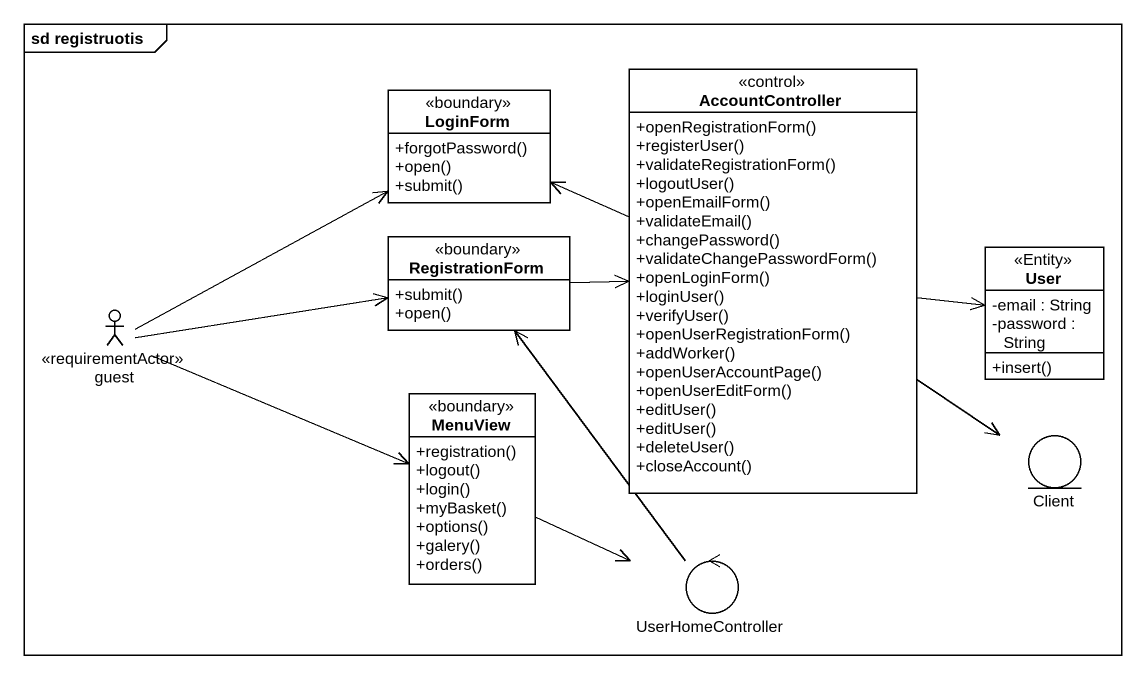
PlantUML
@startuml
mainframe sd registruotis
allowmixing
hide circle
hide empty members
skinparam classAttributeIconSize 0
class AccountController <<control>> {
  +openRegistrationForm()
  +registerUser()
  +validateRegistrationForm()
  +logoutUser()
  +openEmailForm()
  +validateEmail()
  +changePassword()
  +validateChangePasswordForm()
  +openLoginForm()
  +loginUser()
  +verifyUser()
  +openUserRegistrationForm()
  +addWorker()
  +openUserAccountPage()
  +openUserEditForm()
  +editUser()
  +editUser()
  +deleteUser()
  +closeAccount()
}
class LoginForm <<boundary>> {
  +forgotPassword()
  +open()
  +submit()
}
class RegistrationForm <<boundary>> {
  +submit()
  +open()
}
class User <<Entity>> {
  -email : String
  -password : String
  +insert()
}
actor guest <<requirementActor>>
class MenuView <<boundary>> {
  +registration()
  +logout()
  +login()
  +myBasket()
  +options()
  +galery()
  +orders()
}
entity Client
control UserHomeController
AccountController -left-> LoginForm
AccountController -right-> User
AccountController --> Client
RegistrationForm -right-> AccountController
guest -right-> LoginForm
guest -right-> RegistrationForm
guest -right-> MenuView
MenuView -right-> UserHomeController
UserHomeController -up-> RegistrationForm
@enduml
